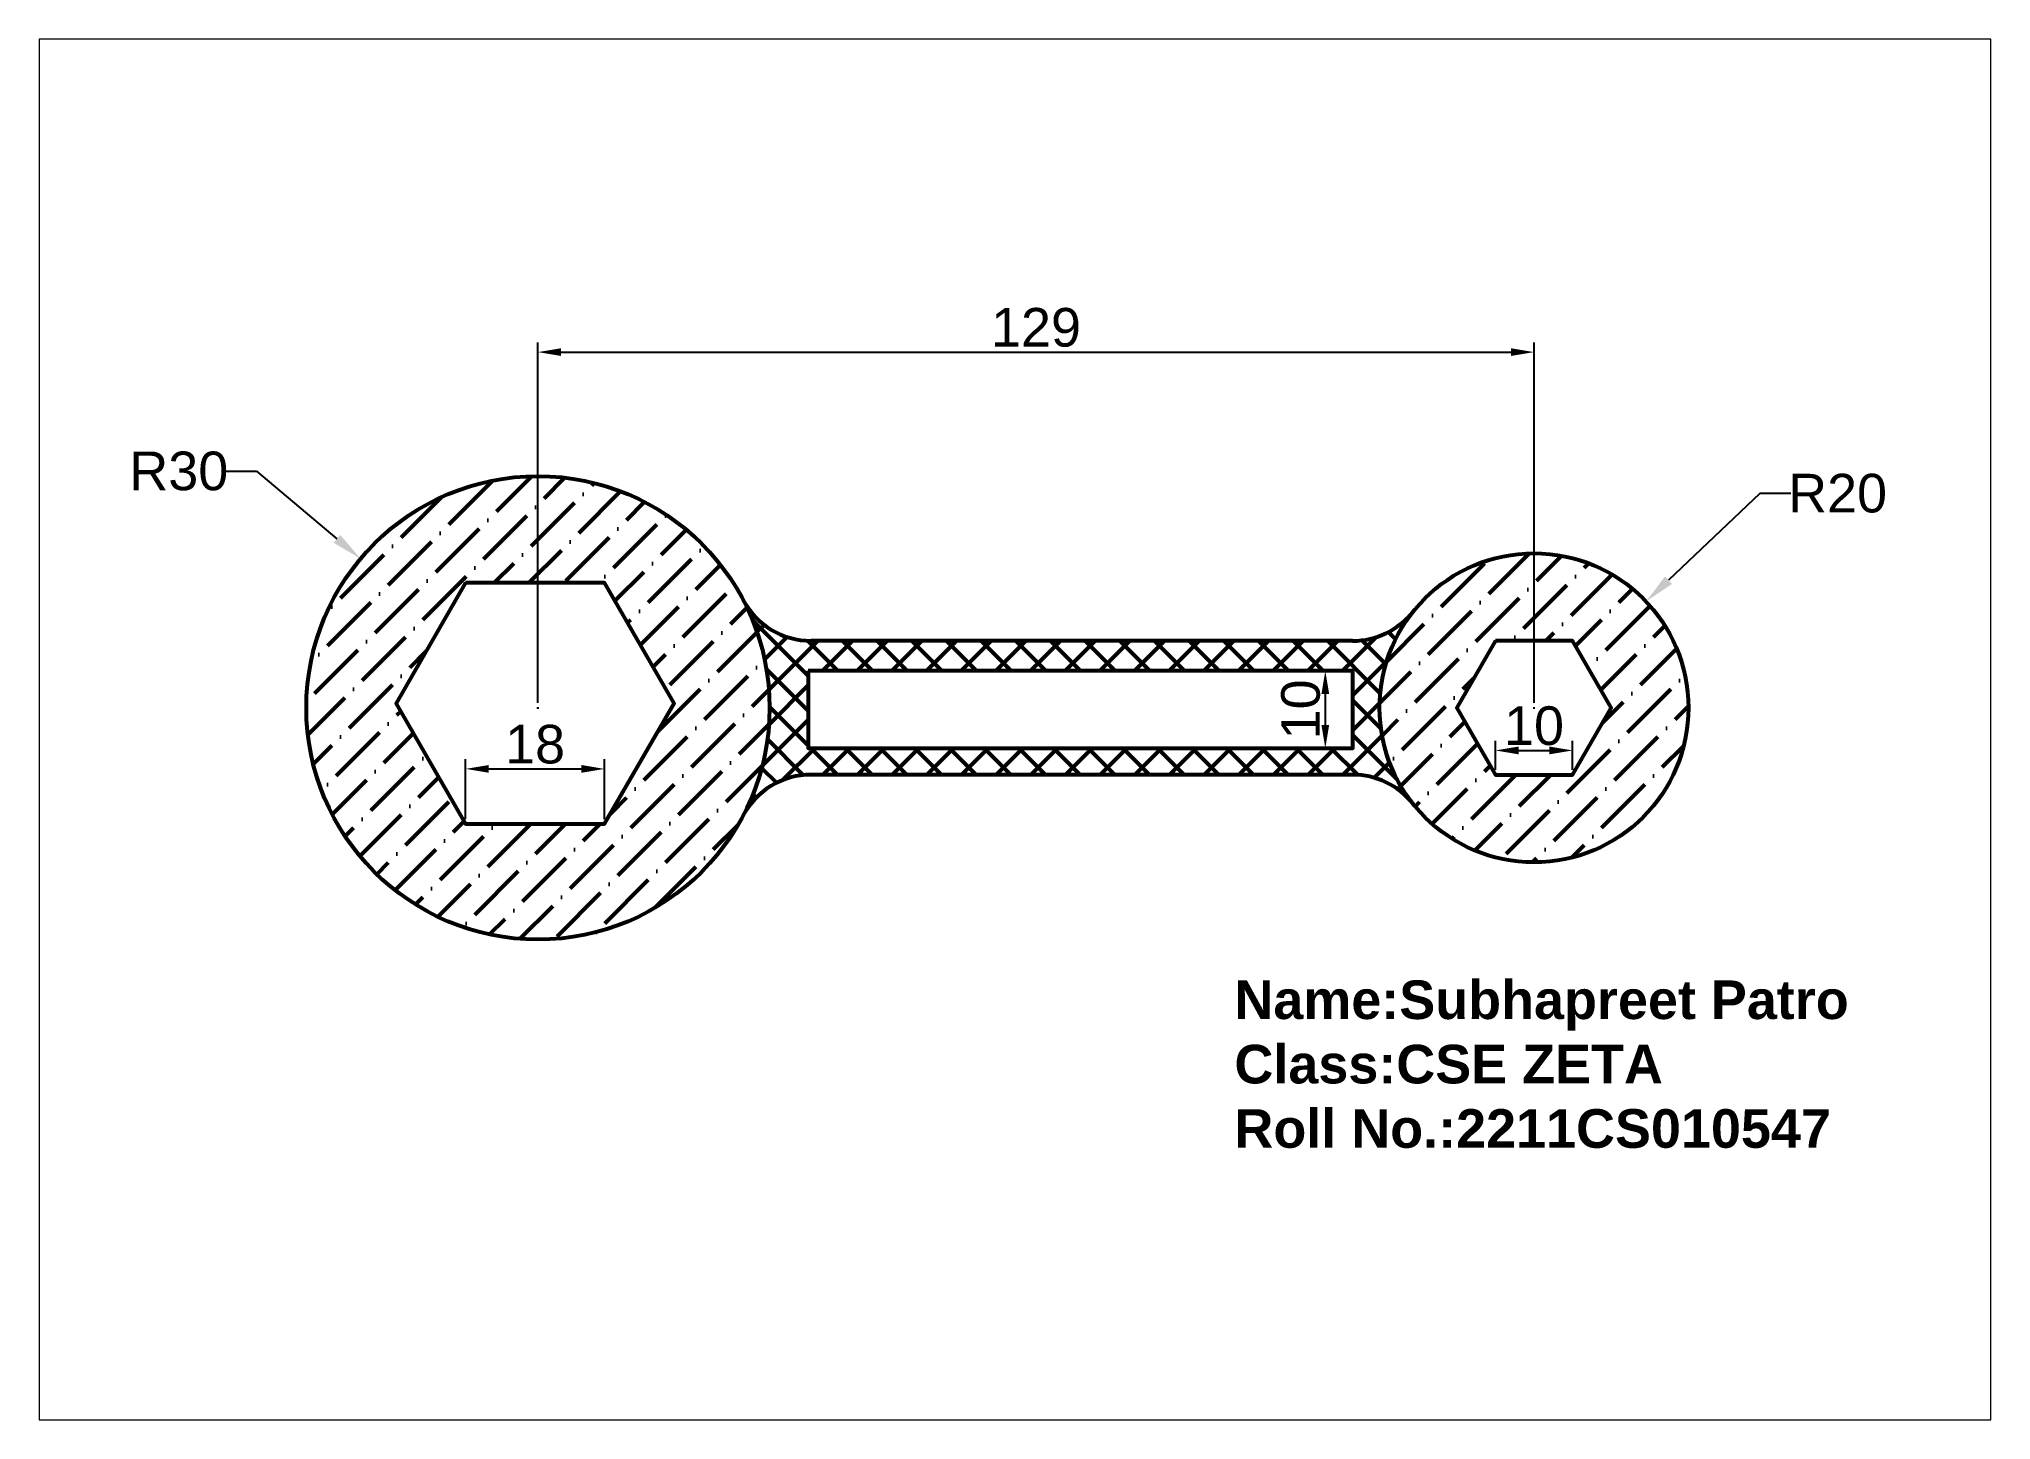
# Paper-space layout 'Layout2' of a CAD drawing. Header units: millimetres. Extents: x 30 to 267, y 21 to 189.
# The model-space entities are those that its viewports show. They can reach past a viewport. Long polylines and large blocks are cut down to what shows.
import ezdxf

# ---------------------------------------------------------------- set-up
doc = ezdxf.new("R2010")
doc.units = ezdxf.units.MM
doc.styles.get("Standard").update_dxf_attribs({"font": 'arial.ttf'})
doc.dimstyles.new('ISO-25', dxfattribs={"dimtxt": 5, "dimasz": 3, "dimexe": 1.25, "dimexo": 0.625, "dimtad": 1, "dimdec": 0, "dimtxsty": 'Standard', "dimcen": 2.5, "dimclrd": 256, "dimadec": 0, "dimazin": 0, "dimtfac": 1, "dimtdec": 0, "dimtmove": 0, "dimatfit": 3, "dimfxl": 1, "dimtfillclr": 1, "dimarcsym": 1})
doc.dimstyles.get("Standard").update_dxf_attribs({"dimtxt": 5, "dimasz": 4, "dimexe": 0.18, "dimexo": 0.0625, "dimgap": 0.09, "dimtad": 0, "dimtih": 1, "dimtoh": 1, "dimdec": 0, "dimzin": 0, "dimdsep": 46, "dimtxsty": 'Standard', "dimcen": 0.09, "dimadec": 0, "dimazin": 0, "dimtfac": 1, "dimtdec": 0, "dimtofl": 0, "dimtmove": 0, "dimatfit": 3, "dimfxl": 1, "dimtolj": 1, "dimtzin": 0, "dimarcsym": 0})

# ---------------------------------------------------------------- blocks, each defined once
blk = doc.blocks.new('*D6')
at = {"color": 0, "lineweight": -2, "transparency": 16777216}
for p, q in [((1500355.79, 368654.25), (1500351.62, 368654.25)), ((1500355.79, 368644.25), (1500351.62, 368644.25))]:
    blk.add_line(p, q, dxfattribs=at)
at = {"lineweight": -2, "transparency": 16777216}
blk.add_line((1500352.87, 368651.25), (1500352.87, 368647.25), dxfattribs=at)
at = {"lineweight": 40, "transparency": 16777216}
for points in [[(1500352.37, 368651.25), (1500353.37, 368651.25), (1500352.87, 368654.25)], [(1500352.37, 368647.25), (1500353.37, 368647.25), (1500352.87, 368644.25)]]:
    blk.add_solid(points, dxfattribs=at)
at = {"layer": 'Defpoints', "color": 0, "lineweight": 40, "transparency": 16777216}
for p in [(1500356.42, 368654.25), (1500352.87, 368644.25), (1500356.42, 368644.25)]:
    blk.add_point(p, dxfattribs=at)
at = {"color": 0, "lineweight": 53, "transparency": 16777216, "insert": (1500349.69, 368649.25), "char_height": 5, "attachment_point": 5, "rotation": 90}
blk.add_mtext('10', dxfattribs=at)
blk = doc.blocks.new('*D7')
at = {"color": 0, "lineweight": -2, "transparency": 16777216}
for p, q in [((1500374.9, 368641.43), (1500374.9, 368645.19)), ((1500384.9, 368641.43), (1500384.9, 368645.19))]:
    blk.add_line(p, q, dxfattribs=at)
at = {"lineweight": -2, "transparency": 16777216}
blk.add_line((1500377.9, 368643.94), (1500381.9, 368643.94), dxfattribs=at)
at = {"lineweight": 40, "transparency": 16777216}
for points in [[(1500377.9, 368644.44), (1500377.9, 368643.44), (1500374.9, 368643.94)], [(1500381.9, 368644.44), (1500381.9, 368643.44), (1500384.9, 368643.94)]]:
    blk.add_solid(points, dxfattribs=at)
at = {"layer": 'Defpoints', "color": 0, "lineweight": 40, "transparency": 16777216}
for p in [(1500384.9, 368643.94), (1500374.9, 368640.8), (1500384.9, 368640.8)]:
    blk.add_point(p, dxfattribs=at)
at = {"color": 0, "lineweight": 53, "transparency": 16777216, "insert": (1500379.9, 368647.11), "char_height": 5, "attachment_point": 5}
blk.add_mtext('10', dxfattribs=at)
blk = doc.blocks.new('*D8')
at = {"color": 0, "lineweight": -2, "transparency": 16777216}
for p, q in [((1500241.52, 368635.06), (1500241.52, 368642.8)), ((1500259.52, 368635.06), (1500259.52, 368642.8))]:
    blk.add_line(p, q, dxfattribs=at)
at = {"lineweight": -2, "transparency": 16777216}
blk.add_line((1500244.52, 368641.55), (1500256.52, 368641.55), dxfattribs=at)
at = {"lineweight": 40, "transparency": 16777216}
for points in [[(1500244.52, 368642.05), (1500244.52, 368641.05), (1500241.52, 368641.55)], [(1500256.52, 368642.05), (1500256.52, 368641.05), (1500259.52, 368641.55)]]:
    blk.add_solid(points, dxfattribs=at)
at = {"layer": 'Defpoints', "color": 0, "lineweight": 40, "transparency": 16777216}
for p in [(1500259.52, 368641.55), (1500241.52, 368634.44), (1500259.52, 368634.44)]:
    blk.add_point(p, dxfattribs=at)
at = {"color": 0, "lineweight": 53, "transparency": 16777216, "insert": (1500250.52, 368644.72), "char_height": 5, "attachment_point": 5}
blk.add_mtext('18', dxfattribs=at)
blk = doc.blocks.new('*D9')
at = {"color": 0, "lineweight": -2, "transparency": 16777216}
for p, q in [((1500250.9, 368650.09), (1500250.9, 368696.75)), ((1500379.9, 368650.09), (1500379.9, 368696.75))]:
    blk.add_line(p, q, dxfattribs=at)
at = {"lineweight": -2, "transparency": 16777216}
blk.add_line((1500253.9, 368695.5), (1500376.9, 368695.5), dxfattribs=at)
at = {"lineweight": 40, "transparency": 16777216}
for points in [[(1500253.9, 368696), (1500253.9, 368695), (1500250.9, 368695.5)], [(1500376.9, 368696), (1500376.9, 368695), (1500379.9, 368695.5)]]:
    blk.add_solid(points, dxfattribs=at)
at = {"layer": 'Defpoints', "color": 0, "lineweight": 40, "transparency": 16777216}
for p in [(1500379.9, 368695.5), (1500250.9, 368649.46), (1500379.9, 368649.46)]:
    blk.add_point(p, dxfattribs=at)
at = {"color": 0, "lineweight": 53, "transparency": 16777216, "insert": (1500315.4, 368698.68), "char_height": 5, "attachment_point": 5}
blk.add_mtext('129', dxfattribs=at)
blk = doc.blocks.new('*D51')
at = {"color": 0, "lineweight": -2, "transparency": 16777216}
for p, q in [((1500409.16, 368677.21), (1500397.31, 368665.98)), ((1500413.16, 368677.21), (1500409.16, 368677.21)), ((1500379.81, 368649.46), (1500379.99, 368649.46)), ((1500379.9, 368649.37), (1500379.9, 368649.55))]:
    blk.add_line(p, q, dxfattribs=at)
at = {"color": 0, "lineweight": 40, "transparency": 16777216}
blk.add_solid([(1500396.86, 368666.46), (1500397.77, 368665.49), (1500394.41, 368663.22)], dxfattribs=at)
at = {"layer": 'Defpoints', "color": 0, "lineweight": 40, "transparency": 16777216}
for p in [(1500394.41, 368663.22), (1500379.9, 368649.46)]:
    blk.add_point(p, dxfattribs=at)
at = {"color": 0, "lineweight": 53, "transparency": 16777216, "insert": (1500419.22, 368677.21), "char_height": 5, "attachment_point": 5}
blk.add_mtext('\\A1;R20', dxfattribs=at)
blk = doc.blocks.new('*D52')
at = {"color": 0, "lineweight": -2, "transparency": 16777216}
for p, q in [((1500210.44, 368680.09), (1500214.44, 368680.09)), ((1500214.44, 368680.09), (1500224.86, 368671.33)), ((1500250.81, 368649.46), (1500250.99, 368649.46)), ((1500250.9, 368649.37), (1500250.9, 368649.55))]:
    blk.add_line(p, q, dxfattribs=at)
at = {"color": 0, "lineweight": 40, "transparency": 16777216}
blk.add_solid([(1500225.29, 368671.84), (1500224.43, 368670.82), (1500227.93, 368668.76)], dxfattribs=at)
at = {"layer": 'Defpoints', "color": 0, "lineweight": 40, "transparency": 16777216}
for p in [(1500227.93, 368668.76), (1500250.9, 368649.46)]:
    blk.add_point(p, dxfattribs=at)
at = {"color": 0, "lineweight": 53, "transparency": 16777216, "insert": (1500204.38, 368680.09), "char_height": 5, "attachment_point": 5}
blk.add_mtext('\\A1;R30', dxfattribs=at)

msp = doc.modelspace()

# ---------------------------------------------------------------- hatches: boundary and pattern name
at = {"lineweight": 53, "true_color": 0x136734}
h = msp.add_hatch(dxfattribs=at)
h.set_pattern_fill('ANSI36', color=116)
h.paths.add_polyline_path([(1500220.9, 368649.46, 1), (1500280.9, 368649.46, 1)])
h.paths.add_polyline_path([(1500259.52, 368665.62), (1500268.52, 368650.03), (1500259.52, 368634.44), (1500241.52, 368634.44), (1500232.52, 368650.03), (1500241.52, 368665.62)], flags=16)
h.paths.add_polyline_path([(1500359.9, 368649.46, 1), (1500399.9, 368649.46, 1)])
h.paths.add_polyline_path([(1500374.9, 368658.13), (1500384.9, 368658.13), (1500389.9, 368649.46), (1500384.9, 368640.8), (1500374.9, 368640.8), (1500369.9, 368649.46)], flags=16)
at = {"lineweight": 53, "true_color": 0xf8991e}
h = msp.add_hatch(dxfattribs=at)
h.set_pattern_fill('ANSI37', color=30)
h.paths.add_polyline_path([(1500364.24, 368661.9, -0.228742), (1500356.41, 368658.13), (1500286.28, 368658.13, -0.278228), (1500277.43, 368663.46, -0.121933), (1500280.9, 368649.46, -0.121933), (1500277.43, 368635.47, -0.278228), (1500286.28, 368640.8), (1500356.41, 368640.8, -0.228742), (1500364.24, 368637.02, -0.16942), (1500359.9, 368649.46, -0.16942)])
h.paths.add_polyline_path([(1500285.9, 368654.25), (1500356.42, 368654.25), (1500356.42, 368644.25), (1500285.9, 368644.25)], flags=16)

# ---------------------------------------------------------------- linework, layer by layer
at = {"lineweight": 53}
for p, q in [((1500356.41, 368658.13), (1500286.28, 368658.13)), ((1500356.41, 368640.8), (1500286.28, 368640.8))]:
    msp.add_line(p, q, dxfattribs=at)
for points in [[(1500241.52, 368665.62), (1500232.52, 368650.03), (1500241.52, 368634.44), (1500259.52, 368634.44), (1500268.52, 368650.03), (1500259.52, 368665.62)], [(1500374.9, 368658.13), (1500369.9, 368649.46), (1500374.9, 368640.8), (1500384.9, 368640.8), (1500389.9, 368649.46), (1500384.9, 368658.13)]]:
    msp.add_lwpolyline(points, close=True, dxfattribs=at)
msp.add_lwpolyline([(1500285.9, 368654.25), (1500285.9, 368644.25), (1500356.42, 368644.25), (1500356.42, 368654.25), (1500285.9, 368654.25)], dxfattribs=at)
for centre, radius in [((1500250.9, 368649.46), 30), ((1500379.9, 368649.46), 20)]:
    msp.add_circle(centre, radius, dxfattribs=at)
for centre, start, end in [((1500286.28, 368668.13), 207.8078, 270), ((1500356.41, 368668.13), 270, 321.537), ((1500286.28, 368630.8), 90, 152.1922), ((1500356.41, 368630.8), 38.463, 90)]:
    msp.add_arc(centre, 10, start, end, dxfattribs=at)

# ---------------------------------------------------------------- texts
at = {"lineweight": 53, "insert": (1500341.1, 368614.17), "char_height": 5, "attachment_point": 1}
msp.add_mtext_dynamic_manual_height_columns('{\\fArial|b1|i0|c0|p34;Name:Subhapreet Patro\\PClass:CSE ZETA\\PRoll No.:2211CS010547}', width=79.2741, gutter_width=25, heights=[0], dxfattribs=at)

# ---------------------------------------------------------------- dimensions: what is measured, and where the dimension line sits
at = {"lineweight": 53}
for base, p1, p2, picture, middle in [((1500379.9, 368695.5), (1500250.9, 368649.46), (1500379.9, 368649.46), '*D9', (1500315.4, 368698.68)), ((1500384.9, 368643.94), (1500374.9, 368640.8), (1500384.9, 368640.8), '*D7', (1500379.9, 368647.11)), ((1500259.52, 368641.55), (1500241.52, 368634.44), (1500259.52, 368634.44), '*D8', (1500250.52, 368644.72))]:
    dim = msp.add_linear_dim(base=base, p1=p1, p2=p2, dimstyle='ISO-25', dxfattribs=at)
    dim.commit()
    dim.dimension.update_dxf_attribs({"geometry": picture, "text_midpoint": middle})
for center, mpoint, picture, middle in [((1500250.9, 368649.46), (1500227.93, 368668.76), '*D52', (1500204.38, 368680.09)), ((1500379.9, 368649.46), (1500394.41, 368663.22), '*D51', (1500419.22, 368677.21))]:
    dim = msp.add_radius_dim(center=center, mpoint=mpoint, dimstyle='Standard', dxfattribs=at)
    dim.commit()
    dim.dimension.update_dxf_attribs({"geometry": picture, "text_midpoint": middle, "dimtype": 164})
dim = msp.add_linear_dim(base=(1500352.87, 368644.25), p1=(1500356.42, 368654.25), p2=(1500356.42, 368644.25), angle=90, dimstyle='ISO-25', dxfattribs=at)
dim.commit()
dim.dimension.update_dxf_attribs({"geometry": '*D6', "text_midpoint": (1500349.69, 368649.25)})

psp = doc.layouts.new('Layout2')

# ---------------------------------------------------------------- viewports
at = {"layer": '0', "lineweight": 40}
psp.add_viewport(center=(148.5, 105), size=(237.6, 168), view_center_point=(1500312.68, 368646.65), view_height=178.7519, dxfattribs=at)

doc.saveas('drawing.dxf')
